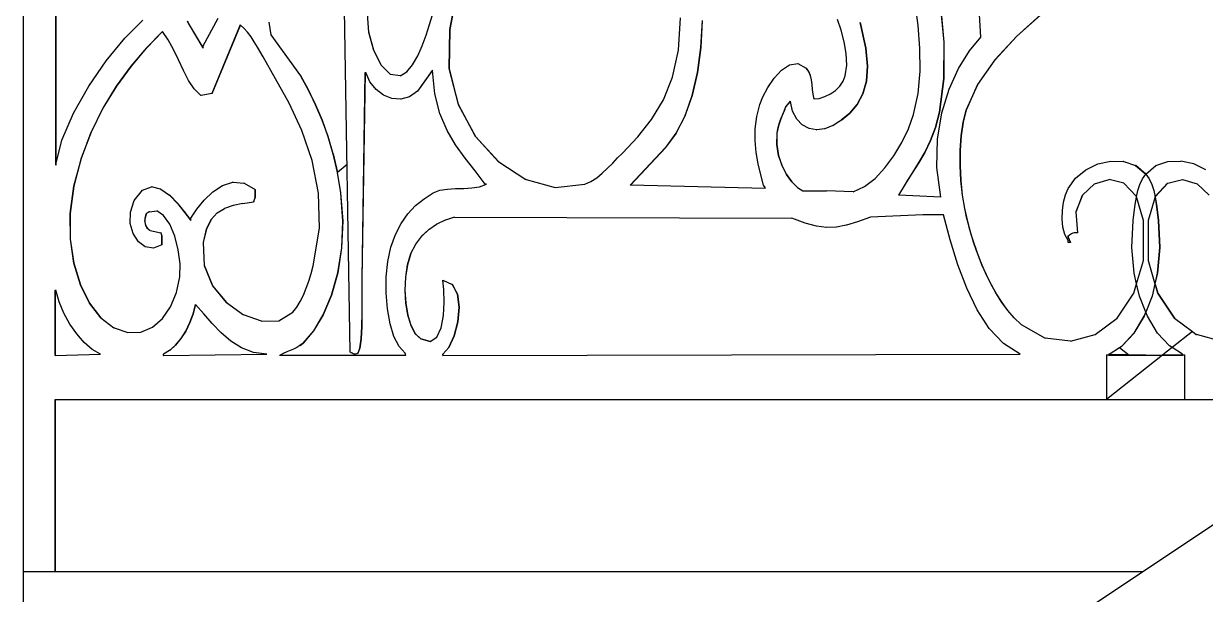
# Model space of a CAD drawing. Header units: inches. Extents: x -343 to 13887, y -13069 to -746.
# Drawn here: x 3742.76 to 3764.93, y -9229.58 to -9218.87 of the extents above; entities that cross this region are included whole.
import ezdxf

# ---------------------------------------------------------------- set-up
doc = ezdxf.new("R2010")
doc.units = ezdxf.units.IN
doc.header["$LTSCALE"] = 17
doc.header["$MEASUREMENT"] = 0
doc.layers.add('OUTLINE', color=1, linetype='Continuous', lineweight=25)

msp = doc.modelspace()

# ---------------------------------------------------------------- linework, layer by layer
for p, q in [((3742.755, -9229.163), (3742.755, -9195.338)), ((3743.352, -9209.878), (3743.359, -9221.531)), ((3743.362, -9221.519), (3743.355, -9209.878)), ((3760.72, -9219.125), (3760.662, -9218.233)), ((3748.881, -9225.036), (3748.778, -9218.607)), ((3759.539, -9218.905), (3759.482, -9218.487)), ((3759.958, -9218.52), (3760.023, -9219.222)), ((3760.026, -9219.222), (3759.961, -9218.52)), ((3744.652, -9219.147), (3744.989, -9218.809)), ((3745.824, -9218.826), (3745.862, -9218.897)), ((3745.865, -9218.897), (3745.827, -9218.826)), ((3746.127, -9219.291), (3746.407, -9218.773)), ((3749.202, -9218.688), (3749.229, -9219.033)), ((3749.232, -9219.033), (3749.205, -9218.688)), ((3750.372, -9218.889), (3750.427, -9218.71)), ((3750.8, -9218.721), (3750.751, -9218.98)), ((3750.754, -9218.98), (3750.803, -9218.721)), ((3755.044, -9219.369), (3755.082, -9218.765)), ((3755.488, -9218.814), (3755.461, -9219.321)), ((3755.464, -9219.321), (3755.491, -9218.814)), ((3758.093, -9218.998), (3758.025, -9218.796)), ((3761.839, -9218.708), (3761.385, -9219.111)), ((3761.388, -9219.111), (3761.842, -9218.708)), ((3745.362, -9219.021), (3745.063, -9219.327)), ((3745.066, -9219.327), (3745.363, -9219.023)), ((3745.363, -9219.023), (3745.362, -9219.021)), ((3745.47, -9219.177), (3745.363, -9219.023)), ((3745.865, -9218.897), (3745.862, -9218.897)), ((3745.862, -9218.897), (3746.127, -9219.333)), ((3746.127, -9219.328), (3745.865, -9218.897)), ((3746.819, -9218.897), (3746.289, -9220.183)), ((3746.292, -9220.183), (3746.822, -9218.899)), ((3746.822, -9218.899), (3746.819, -9218.897)), ((3746.889, -9218.955), (3746.822, -9218.899)), ((3746.957, -9219.03), (3746.889, -9218.955)), ((3747.022, -9219.118), (3746.957, -9219.03)), ((3747.358, -9218.844), (3747.394, -9219.084)), ((3747.397, -9219.084), (3747.36, -9218.844)), ((3749.232, -9219.033), (3749.229, -9219.033)), ((3749.229, -9219.033), (3749.322, -9219.369)), ((3749.325, -9219.369), (3749.232, -9219.033)), ((3750.308, -9219.086), (3750.372, -9218.889)), ((3750.751, -9218.98), (3750.739, -9219.712)), ((3750.741, -9219.712), (3750.754, -9218.98)), ((3750.754, -9218.98), (3750.751, -9218.98)), ((3758.152, -9219.215), (3758.093, -9218.998)), ((3758.45, -9218.85), (3758.556, -9219.333)), ((3758.559, -9219.333), (3758.453, -9218.85)), ((3759.574, -9219.336), (3759.539, -9218.905)), ((3744.306, -9219.57), (3744.652, -9219.147)), ((3745.568, -9219.358), (3745.47, -9219.177)), ((3747.084, -9219.214), (3747.022, -9219.118)), ((3747.142, -9219.313), (3747.084, -9219.214)), ((3747.397, -9219.084), (3747.394, -9219.084)), ((3747.394, -9219.084), (3747.953, -9219.851)), ((3747.956, -9219.851), (3747.397, -9219.084)), ((3750.235, -9219.287), (3750.308, -9219.086)), ((3758.193, -9219.436), (3758.152, -9219.215)), ((3760.023, -9219.222), (3760.023, -9219.905)), ((3760.026, -9219.222), (3760.023, -9219.222)), ((3760.025, -9219.905), (3760.026, -9219.222)), ((3760.505, -9219.384), (3760.72, -9219.125)), ((3761.385, -9219.111), (3760.981, -9219.551)), ((3760.984, -9219.551), (3761.388, -9219.111)), ((3761.388, -9219.111), (3761.385, -9219.111)), ((3745.063, -9219.327), (3744.772, -9219.668)), ((3744.775, -9219.668), (3745.066, -9219.327)), ((3745.066, -9219.327), (3745.063, -9219.327)), ((3745.66, -9219.554), (3745.568, -9219.358)), ((3746.127, -9219.328), (3746.127, -9219.291)), ((3746.127, -9219.333), (3746.127, -9219.328)), ((3747.247, -9219.498), (3747.142, -9219.313)), ((3749.322, -9219.369), (3749.464, -9219.65)), ((3749.325, -9219.369), (3749.322, -9219.369)), ((3749.467, -9219.65), (3749.325, -9219.369)), ((3750.054, -9219.645), (3750.15, -9219.478)), ((3750.15, -9219.478), (3750.235, -9219.287)), ((3754.933, -9219.876), (3755.044, -9219.369)), ((3755.461, -9219.321), (3755.398, -9219.791)), ((3755.4, -9219.791), (3755.464, -9219.321)), ((3755.464, -9219.321), (3755.461, -9219.321)), ((3758.203, -9219.652), (3758.193, -9219.436)), ((3758.556, -9219.333), (3758.591, -9219.67)), ((3758.559, -9219.333), (3758.556, -9219.333)), ((3758.593, -9219.67), (3758.559, -9219.333)), ((3759.577, -9219.767), (3759.574, -9219.336)), ((3760.3, -9219.712), (3760.505, -9219.384)), ((3743.976, -9220.049), (3744.306, -9219.57)), ((3744.772, -9219.668), (3744.497, -9220.046)), ((3744.5, -9220.046), (3744.775, -9219.668)), ((3744.775, -9219.668), (3744.772, -9219.668)), ((3745.752, -9219.751), (3745.66, -9219.554)), ((3747.482, -9219.906), (3747.247, -9219.498)), ((3749.467, -9219.65), (3749.464, -9219.65)), ((3749.464, -9219.65), (3749.637, -9219.827)), ((3749.639, -9219.827), (3749.467, -9219.65)), ((3749.946, -9219.774), (3750.054, -9219.645)), ((3750.739, -9219.712), (3750.912, -9220.392)), ((3750.741, -9219.712), (3750.739, -9219.712)), ((3750.914, -9220.392), (3750.741, -9219.712)), ((3756.975, -9219.743), (3757.125, -9219.643)), ((3757.125, -9219.643), (3757.282, -9219.622)), ((3757.284, -9219.622), (3757.282, -9219.622)), ((3757.284, -9219.622), (3757.437, -9219.706)), ((3757.437, -9219.706), (3757.485, -9219.769)), ((3757.439, -9219.706), (3757.437, -9219.706)), ((3757.488, -9219.769), (3757.439, -9219.706)), ((3758.173, -9219.851), (3758.203, -9219.652)), ((3758.591, -9219.67), (3758.569, -9219.955)), ((3758.572, -9219.955), (3758.593, -9219.67)), ((3758.593, -9219.67), (3758.591, -9219.67)), ((3760.12, -9220.103), (3760.3, -9219.712)), ((3760.981, -9219.551), (3760.656, -9220.016)), ((3760.659, -9220.016), (3760.984, -9219.551)), ((3760.984, -9219.551), (3760.981, -9219.551)), ((3745.849, -9219.937), (3745.752, -9219.751)), ((3745.958, -9220.099), (3745.849, -9219.937)), ((3747.735, -9220.367), (3747.482, -9219.906)), ((3747.956, -9219.851), (3747.953, -9219.851)), ((3747.953, -9219.851), (3748.097, -9220.118)), ((3748.1, -9220.118), (3747.956, -9219.851)), ((3749.161, -9219.789), (3749.102, -9223.667)), ((3749.105, -9223.667), (3749.164, -9219.789)), ((3749.164, -9219.789), (3749.161, -9219.789)), ((3749.164, -9219.789), (3749.176, -9219.789)), ((3749.254, -9219.966), (3749.176, -9219.789)), ((3749.639, -9219.827), (3749.637, -9219.827)), ((3749.823, -9219.851), (3749.639, -9219.827)), ((3749.823, -9219.851), (3749.946, -9219.774)), ((3750.427, -9219.747), (3750.147, -9220.141)), ((3750.15, -9220.141), (3750.428, -9219.751)), ((3750.428, -9219.751), (3750.427, -9219.747)), ((3750.473, -9220.191), (3750.428, -9219.751)), ((3754.761, -9220.305), (3754.933, -9219.876)), ((3755.398, -9219.791), (3755.299, -9220.219)), ((3755.301, -9220.219), (3755.4, -9219.791)), ((3755.4, -9219.791), (3755.398, -9219.791)), ((3756.719, -9220.071), (3756.837, -9219.895)), ((3756.837, -9219.895), (3756.975, -9219.743)), ((3757.485, -9219.769), (3757.516, -9219.844)), ((3757.488, -9219.769), (3757.485, -9219.769)), ((3757.519, -9219.844), (3757.488, -9219.769)), ((3757.516, -9219.844), (3757.535, -9219.927)), ((3757.519, -9219.844), (3757.516, -9219.844)), ((3757.537, -9219.927), (3757.519, -9219.844)), ((3757.535, -9219.927), (3757.546, -9220.016)), ((3757.537, -9219.927), (3757.535, -9219.927)), ((3757.549, -9220.016), (3757.537, -9219.927)), ((3758.133, -9219.952), (3758.173, -9219.851)), ((3759.54, -9220.184), (3759.577, -9219.767)), ((3760.023, -9219.905), (3759.94, -9220.535)), ((3759.943, -9220.535), (3760.025, -9219.905)), ((3760.025, -9219.905), (3760.023, -9219.905)), ((3743.69, -9220.556), (3743.976, -9220.049)), ((3744.497, -9220.046), (3744.244, -9220.459)), ((3744.247, -9220.459), (3744.5, -9220.046)), ((3744.5, -9220.046), (3744.497, -9220.046)), ((3746.083, -9220.224), (3745.958, -9220.099)), ((3748.1, -9220.118), (3748.097, -9220.118)), ((3748.097, -9220.118), (3748.231, -9220.394)), ((3748.234, -9220.394), (3748.1, -9220.118)), ((3749.368, -9220.111), (3749.254, -9219.966)), ((3749.507, -9220.217), (3749.368, -9220.111)), ((3750.147, -9220.141), (3749.996, -9220.247)), ((3750.15, -9220.141), (3750.147, -9220.141)), ((3756.627, -9220.245), (3756.719, -9220.071)), ((3757.546, -9220.016), (3757.554, -9220.108)), ((3757.549, -9220.016), (3757.546, -9220.016)), ((3757.557, -9220.108), (3757.549, -9220.016)), ((3757.554, -9220.108), (3757.566, -9220.199)), ((3757.557, -9220.108), (3757.554, -9220.108)), ((3757.568, -9220.199), (3757.557, -9220.108)), ((3757.893, -9220.192), (3757.987, -9220.125)), ((3757.987, -9220.125), (3758.069, -9220.044)), ((3758.069, -9220.044), (3758.133, -9219.952)), ((3758.569, -9219.955), (3758.501, -9220.193)), ((3758.503, -9220.193), (3758.572, -9219.955)), ((3758.572, -9219.955), (3758.569, -9219.955)), ((3759.982, -9220.548), (3760.12, -9220.103)), ((3760.656, -9220.016), (3760.441, -9220.494)), ((3760.444, -9220.494), (3760.659, -9220.016)), ((3760.659, -9220.016), (3760.656, -9220.016)), ((3746.086, -9220.224), (3746.083, -9220.224)), ((3746.289, -9220.183), (3746.086, -9220.224)), ((3746.292, -9220.183), (3746.289, -9220.183)), ((3747.974, -9220.88), (3747.735, -9220.367)), ((3749.664, -9220.279), (3749.507, -9220.217)), ((3749.828, -9220.291), (3749.664, -9220.279)), ((3749.831, -9220.291), (3749.828, -9220.291)), ((3749.993, -9220.247), (3749.831, -9220.291)), ((3749.996, -9220.247), (3749.993, -9220.247)), ((3750.568, -9220.562), (3750.473, -9220.191)), ((3754.539, -9220.673), (3754.761, -9220.305)), ((3755.299, -9220.219), (3755.165, -9220.6)), ((3755.168, -9220.6), (3755.301, -9220.219)), ((3755.301, -9220.219), (3755.299, -9220.219)), ((3756.568, -9220.39), (3756.627, -9220.245)), ((3757.142, -9220.328), (3757.054, -9220.432)), ((3757.057, -9220.432), (3757.143, -9220.331)), ((3757.143, -9220.331), (3757.142, -9220.328)), ((3757.185, -9220.516), (3757.143, -9220.331)), ((3757.566, -9220.199), (3757.584, -9220.287)), ((3757.568, -9220.199), (3757.566, -9220.199)), ((3757.587, -9220.286), (3757.568, -9220.199)), ((3757.584, -9220.287), (3757.587, -9220.286)), ((3757.587, -9220.286), (3757.686, -9220.275)), ((3757.686, -9220.275), (3757.79, -9220.243)), ((3757.79, -9220.243), (3757.893, -9220.192)), ((3758.501, -9220.193), (3758.394, -9220.39)), ((3758.397, -9220.39), (3758.503, -9220.193)), ((3758.503, -9220.193), (3758.501, -9220.193)), ((3759.454, -9220.577), (3759.54, -9220.184)), ((3743.475, -9221.059), (3743.69, -9220.556)), ((3744.244, -9220.459), (3744.022, -9220.91)), ((3744.025, -9220.91), (3744.247, -9220.459)), ((3744.247, -9220.459), (3744.244, -9220.459)), ((3748.231, -9220.394), (3748.354, -9220.682)), ((3748.234, -9220.394), (3748.231, -9220.394)), ((3748.357, -9220.682), (3748.234, -9220.394)), ((3750.701, -9220.876), (3750.568, -9220.562)), ((3750.912, -9220.392), (3751.234, -9220.988)), ((3750.914, -9220.392), (3750.912, -9220.392)), ((3751.237, -9220.988), (3750.914, -9220.392)), ((3755.165, -9220.6), (3754.999, -9220.928)), ((3755.002, -9220.928), (3755.168, -9220.6)), ((3755.168, -9220.6), (3755.165, -9220.6)), ((3756.511, -9220.617), (3756.568, -9220.39)), ((3757.003, -9220.564), (3756.976, -9220.63)), ((3756.979, -9220.63), (3757.006, -9220.564)), ((3757.03, -9220.499), (3757.003, -9220.564)), ((3757.006, -9220.564), (3757.003, -9220.564)), ((3757.006, -9220.564), (3757.032, -9220.499)), ((3757.054, -9220.432), (3757.03, -9220.499)), ((3757.032, -9220.499), (3757.03, -9220.499)), ((3757.032, -9220.499), (3757.057, -9220.432)), ((3757.057, -9220.432), (3757.054, -9220.432)), ((3757.262, -9220.664), (3757.185, -9220.516)), ((3758.259, -9220.55), (3758.103, -9220.68)), ((3758.106, -9220.68), (3758.261, -9220.55)), ((3758.394, -9220.39), (3758.259, -9220.55)), ((3758.261, -9220.55), (3758.259, -9220.55)), ((3758.261, -9220.55), (3758.397, -9220.39)), ((3758.397, -9220.39), (3758.394, -9220.39)), ((3759.358, -9220.844), (3759.454, -9220.577)), ((3759.94, -9220.535), (3759.864, -9220.819)), ((3759.867, -9220.819), (3759.943, -9220.535)), ((3759.901, -9221.039), (3759.982, -9220.548)), ((3759.943, -9220.535), (3759.94, -9220.535)), ((3760.441, -9220.494), (3760.385, -9220.72)), ((3760.388, -9220.72), (3760.444, -9220.494)), ((3760.444, -9220.494), (3760.441, -9220.494)), ((3748.357, -9220.682), (3748.354, -9220.682)), ((3748.354, -9220.682), (3748.464, -9220.988)), ((3748.467, -9220.988), (3748.357, -9220.682)), ((3754.278, -9221), (3754.539, -9220.673)), ((3756.484, -9220.844), (3756.511, -9220.617)), ((3756.926, -9220.769), (3756.906, -9220.846)), ((3756.909, -9220.846), (3756.929, -9220.769)), ((3756.95, -9220.698), (3756.926, -9220.769)), ((3756.929, -9220.769), (3756.926, -9220.769)), ((3756.929, -9220.769), (3756.953, -9220.698)), ((3756.976, -9220.63), (3756.95, -9220.698)), ((3756.953, -9220.698), (3756.95, -9220.698)), ((3756.953, -9220.698), (3756.979, -9220.63)), ((3756.979, -9220.63), (3756.976, -9220.63)), ((3757.366, -9220.773), (3757.262, -9220.664)), ((3757.493, -9220.84), (3757.366, -9220.773)), ((3757.937, -9220.784), (3757.787, -9220.846)), ((3757.94, -9220.784), (3757.937, -9220.784)), ((3757.94, -9220.784), (3758.005, -9220.743)), ((3758.004, -9220.742), (3758.005, -9220.743)), ((3758.005, -9220.743), (3758.103, -9220.68)), ((3758.106, -9220.68), (3758.103, -9220.68)), ((3759.864, -9220.819), (3759.771, -9221.067)), ((3759.774, -9221.067), (3759.867, -9220.819)), ((3759.867, -9220.819), (3759.864, -9220.819)), ((3760.385, -9220.72), (3760.348, -9220.976)), ((3760.351, -9220.976), (3760.388, -9220.72)), ((3760.388, -9220.72), (3760.385, -9220.72)), ((3744.022, -9220.91), (3743.837, -9221.399)), ((3743.84, -9221.399), (3744.025, -9220.91)), ((3744.025, -9220.91), (3744.022, -9220.91)), ((3748.17, -9221.443), (3747.974, -9220.88)), ((3748.464, -9220.988), (3748.56, -9221.314)), ((3748.467, -9220.988), (3748.464, -9220.988)), ((3748.563, -9221.314), (3748.467, -9220.988)), ((3750.862, -9221.15), (3750.701, -9220.876)), ((3751.234, -9220.988), (3751.669, -9221.468)), ((3751.237, -9220.988), (3751.234, -9220.988)), ((3751.672, -9221.468), (3751.237, -9220.988)), ((3753.991, -9221.303), (3754.278, -9221)), ((3754.999, -9220.928), (3754.801, -9221.199)), ((3754.804, -9221.199), (3755.002, -9220.928)), ((3755.002, -9220.928), (3754.999, -9220.928)), ((3756.483, -9221.069), (3756.484, -9220.844)), ((3756.892, -9220.929), (3756.886, -9221.142)), ((3756.889, -9221.142), (3756.895, -9220.929)), ((3756.906, -9220.846), (3756.892, -9220.929)), ((3756.895, -9220.929), (3756.892, -9220.929)), ((3756.895, -9220.929), (3756.909, -9220.846)), ((3756.909, -9220.846), (3756.906, -9220.846)), ((3757.634, -9220.865), (3757.493, -9220.84)), ((3757.637, -9220.865), (3757.634, -9220.865)), ((3757.636, -9220.864), (3757.637, -9220.865)), ((3757.784, -9220.846), (3757.637, -9220.865)), ((3757.787, -9220.846), (3757.784, -9220.846)), ((3759.235, -9221.106), (3759.358, -9220.844)), ((3759.892, -9221.57), (3759.901, -9221.039)), ((3760.348, -9220.976), (3760.329, -9221.252)), ((3760.332, -9221.252), (3760.351, -9220.976)), ((3760.351, -9220.976), (3760.348, -9220.976)), ((3743.362, -9221.519), (3743.475, -9221.059)), ((3751.041, -9221.398), (3750.862, -9221.15)), ((3754.801, -9221.199), (3754.138, -9221.904)), ((3754.141, -9221.904), (3754.804, -9221.199)), ((3754.804, -9221.199), (3754.801, -9221.199)), ((3756.503, -9221.29), (3756.483, -9221.069)), ((3756.886, -9221.142), (3756.92, -9221.346)), ((3756.889, -9221.142), (3756.886, -9221.142)), ((3756.923, -9221.346), (3756.889, -9221.142)), ((3759.087, -9221.356), (3759.235, -9221.106)), ((3759.771, -9221.067), (3759.664, -9221.288)), ((3759.667, -9221.288), (3759.774, -9221.067)), ((3759.774, -9221.067), (3759.771, -9221.067)), ((3760.329, -9221.252), (3760.327, -9221.536)), ((3760.332, -9221.252), (3760.329, -9221.252)), ((3760.33, -9221.536), (3760.332, -9221.252)), ((3743.837, -9221.399), (3743.698, -9221.925)), ((3743.7, -9221.925), (3743.84, -9221.399)), ((3743.84, -9221.399), (3743.837, -9221.399)), ((3748.291, -9222.055), (3748.17, -9221.443)), ((3748.563, -9221.314), (3748.56, -9221.314)), ((3748.56, -9221.314), (3748.641, -9221.667)), ((3748.563, -9221.314), (3748.643, -9221.667)), ((3751.229, -9221.638), (3751.041, -9221.398)), ((3751.672, -9221.468), (3751.669, -9221.468)), ((3751.672, -9221.468), (3752.18, -9221.798)), ((3753.713, -9221.588), (3753.81, -9221.491)), ((3753.81, -9221.491), (3753.902, -9221.394)), ((3753.902, -9221.394), (3753.991, -9221.303)), ((3756.54, -9221.505), (3756.503, -9221.29)), ((3756.92, -9221.346), (3756.984, -9221.535)), ((3756.923, -9221.346), (3756.92, -9221.346)), ((3756.986, -9221.535), (3756.923, -9221.346)), ((3758.918, -9221.582), (3759.087, -9221.356)), ((3759.547, -9221.493), (3759.424, -9221.688)), ((3759.427, -9221.688), (3759.55, -9221.493)), ((3759.664, -9221.288), (3759.547, -9221.493)), ((3759.55, -9221.493), (3759.547, -9221.493)), ((3759.55, -9221.493), (3759.667, -9221.288)), ((3759.667, -9221.288), (3759.664, -9221.288)), ((3762.912, -9221.506), (3763.154, -9221.451)), ((3763.156, -9221.451), (3763.154, -9221.451)), ((3763.156, -9221.451), (3763.395, -9221.459)), ((3763.398, -9221.459), (3763.395, -9221.459)), ((3763.398, -9221.459), (3763.621, -9221.538)), ((3764.003, -9221.538), (3764.229, -9221.459)), ((3764.229, -9221.459), (3764.47, -9221.451)), ((3764.47, -9221.451), (3764.473, -9221.451)), ((3764.712, -9221.506), (3764.473, -9221.451)), ((3743.359, -9221.531), (3743.362, -9221.519)), ((3748.643, -9221.667), (3748.641, -9221.667)), ((3748.641, -9221.667), (3748.704, -9222.049)), ((3748.642, -9221.661), (3748.825, -9221.513)), ((3748.707, -9222.049), (3748.643, -9221.667)), ((3751.414, -9221.883), (3751.229, -9221.638)), ((3753.509, -9221.764), (3753.613, -9221.68)), ((3753.613, -9221.68), (3753.713, -9221.588)), ((3756.587, -9221.71), (3756.54, -9221.505)), ((3756.641, -9221.904), (3756.587, -9221.71)), ((3756.984, -9221.535), (3757.07, -9221.702)), ((3756.986, -9221.535), (3756.984, -9221.535)), ((3757.072, -9221.702), (3756.986, -9221.535)), ((3757.07, -9221.702), (3757.169, -9221.841)), ((3757.072, -9221.702), (3757.07, -9221.702)), ((3757.172, -9221.841), (3757.072, -9221.702)), ((3758.731, -9221.776), (3758.918, -9221.582)), ((3759.424, -9221.688), (3759.348, -9221.807)), ((3759.35, -9221.809), (3759.427, -9221.688)), ((3759.427, -9221.688), (3759.424, -9221.688)), ((3759.969, -9222.132), (3759.892, -9221.57)), ((3760.33, -9221.536), (3760.327, -9221.536)), ((3760.327, -9221.536), (3760.34, -9221.819)), ((3760.343, -9221.819), (3760.33, -9221.536)), ((3762.496, -9221.772), (3762.688, -9221.616)), ((3762.688, -9221.616), (3762.912, -9221.506)), ((3763.623, -9221.538), (3763.621, -9221.538)), ((3763.621, -9221.538), (3763.811, -9221.697)), ((3763.813, -9221.695), (3763.623, -9221.538)), ((3763.749, -9221.787), (3763.811, -9221.697)), ((3763.811, -9221.697), (3763.813, -9221.697)), ((3763.813, -9221.695), (3764.003, -9221.538)), ((3763.813, -9221.697), (3763.813, -9221.695)), ((3763.813, -9221.697), (3763.875, -9221.787)), ((3764.712, -9221.506), (3764.715, -9221.506)), ((3764.937, -9221.616), (3764.715, -9221.506)), ((3743.698, -9221.925), (3743.628, -9222.433)), ((3743.631, -9222.433), (3743.7, -9221.925)), ((3743.7, -9221.925), (3743.698, -9221.925)), ((3744.985, -9221.996), (3745.153, -9221.935)), ((3745.156, -9221.935), (3745.153, -9221.935)), ((3745.156, -9221.935), (3745.155, -9221.935)), ((3745.325, -9221.978), (3745.156, -9221.935)), ((3746.306, -9222.027), (3746.487, -9221.908)), ((3746.487, -9221.908), (3746.682, -9221.848)), ((3746.685, -9221.848), (3746.682, -9221.848)), ((3746.685, -9221.848), (3746.888, -9221.868)), ((3746.891, -9221.868), (3746.888, -9221.868)), ((3746.891, -9221.868), (3747.099, -9221.987)), ((3751.166, -9221.957), (3751.311, -9221.933)), ((3751.311, -9221.933), (3751.443, -9221.883)), ((3751.443, -9221.883), (3751.414, -9221.883)), ((3752.183, -9221.798), (3752.18, -9221.798)), ((3752.183, -9221.798), (3752.731, -9221.948)), ((3752.731, -9221.948), (3753.284, -9221.883)), ((3753.284, -9221.883), (3753.399, -9221.833)), ((3753.399, -9221.833), (3753.509, -9221.764)), ((3754.141, -9221.904), (3754.138, -9221.904)), ((3756.671, -9221.966), (3754.141, -9221.904)), ((3756.671, -9221.946), (3756.641, -9221.904)), ((3757.169, -9221.841), (3757.275, -9221.945)), ((3757.172, -9221.841), (3757.169, -9221.841)), ((3757.278, -9221.945), (3757.172, -9221.841)), ((3758.32, -9222.029), (3758.531, -9221.928)), ((3758.531, -9221.928), (3758.731, -9221.776)), ((3759.299, -9221.885), (3759.174, -9222.091)), ((3759.177, -9222.091), (3759.302, -9221.885)), ((3759.348, -9221.807), (3759.299, -9221.885)), ((3759.302, -9221.885), (3759.299, -9221.885)), ((3759.302, -9221.885), (3759.35, -9221.809)), ((3759.348, -9221.807), (3759.35, -9221.809)), ((3760.343, -9221.819), (3760.34, -9221.819)), ((3760.34, -9221.819), (3760.369, -9222.09)), ((3760.372, -9222.09), (3760.343, -9221.819)), ((3762.355, -9221.966), (3762.496, -9221.772)), ((3762.848, -9221.88), (3762.624, -9222.092)), ((3762.627, -9222.092), (3762.851, -9221.88)), ((3762.851, -9221.88), (3762.848, -9221.88)), ((3762.851, -9221.88), (3763.125, -9221.796)), ((3763.403, -9221.866), (3763.125, -9221.796)), ((3763.635, -9222.115), (3763.403, -9221.866)), ((3763.663, -9222.003), (3763.7, -9221.889)), ((3763.7, -9221.889), (3763.749, -9221.787)), ((3763.875, -9221.787), (3763.924, -9221.889)), ((3763.924, -9221.889), (3763.961, -9222.003)), ((3764.221, -9221.866), (3763.989, -9222.115)), ((3763.992, -9222.115), (3764.224, -9221.866)), ((3764.221, -9221.866), (3764.224, -9221.866)), ((3764.224, -9221.866), (3764.499, -9221.796)), ((3764.499, -9221.796), (3764.776, -9221.88)), ((3765, -9222.092), (3764.776, -9221.88)), ((3744.832, -9222.194), (3744.985, -9221.996)), ((3745.328, -9221.978), (3745.325, -9221.978)), ((3745.328, -9221.978), (3745.494, -9222.094)), ((3745.497, -9222.094), (3745.494, -9222.094)), ((3745.494, -9222.094), (3745.65, -9222.252)), ((3745.653, -9222.252), (3745.497, -9222.094)), ((3746.143, -9222.183), (3746.306, -9222.027)), ((3747.099, -9222.132), (3747.07, -9222.215)), ((3747.073, -9222.215), (3747.102, -9222.132)), ((3747.102, -9221.987), (3747.099, -9221.987)), ((3747.099, -9221.987), (3747.099, -9222.132)), ((3747.102, -9222.132), (3747.099, -9222.132)), ((3747.102, -9222.132), (3747.102, -9221.987)), ((3748.307, -9222.714), (3748.291, -9222.055)), ((3748.707, -9222.049), (3748.704, -9222.049)), ((3748.704, -9222.049), (3748.745, -9222.578)), ((3748.748, -9222.578), (3748.707, -9222.049)), ((3750.109, -9222.288), (3750.269, -9222.158)), ((3750.269, -9222.158), (3750.442, -9222.049)), ((3750.442, -9222.049), (3750.568, -9222.001)), ((3750.568, -9222.001), (3750.71, -9221.977)), ((3750.71, -9221.977), (3750.86, -9221.969)), ((3750.86, -9221.969), (3751.014, -9221.966)), ((3751.014, -9221.966), (3751.166, -9221.957)), ((3756.671, -9221.966), (3756.671, -9221.946)), ((3757.278, -9221.945), (3757.275, -9221.945)), ((3757.278, -9221.945), (3757.378, -9222.008)), ((3757.378, -9222.008), (3757.822, -9222.008)), ((3758.32, -9222.029), (3757.822, -9222.008)), ((3759.177, -9222.091), (3759.174, -9222.091)), ((3759.969, -9222.132), (3759.177, -9222.091)), ((3760.372, -9222.09), (3760.369, -9222.09)), ((3760.369, -9222.09), (3760.411, -9222.34)), ((3760.414, -9222.34), (3760.372, -9222.09)), ((3762.269, -9222.226), (3762.306, -9222.085)), ((3762.306, -9222.085), (3762.355, -9221.966)), ((3762.624, -9222.092), (3762.502, -9222.406)), ((3762.505, -9222.406), (3762.627, -9222.092)), ((3762.627, -9222.092), (3762.624, -9222.092)), ((3763.613, -9222.265), (3763.635, -9222.129)), ((3763.637, -9222.122), (3763.635, -9222.115)), ((3763.635, -9222.129), (3763.637, -9222.122)), ((3763.637, -9222.122), (3763.663, -9222.003)), ((3763.769, -9222.568), (3763.637, -9222.122)), ((3763.987, -9222.122), (3763.855, -9222.568)), ((3763.961, -9222.003), (3763.987, -9222.122)), ((3763.989, -9222.116), (3763.987, -9222.122)), ((3763.987, -9222.122), (3763.989, -9222.127)), ((3763.989, -9222.115), (3763.992, -9222.115)), ((3763.989, -9222.115), (3763.989, -9222.116)), ((3763.99, -9222.122), (3763.989, -9222.116)), ((3763.989, -9222.127), (3763.99, -9222.122)), ((3763.989, -9222.127), (3763.989, -9222.129)), ((3763.989, -9222.129), (3764.011, -9222.265)), ((3763.992, -9222.129), (3763.989, -9222.129)), ((3763.99, -9222.122), (3763.992, -9222.115)), ((3763.992, -9222.129), (3763.99, -9222.122)), ((3764.014, -9222.265), (3763.992, -9222.129)), ((3744.759, -9222.412), (3744.832, -9222.194)), ((3745.653, -9222.252), (3745.65, -9222.252)), ((3745.65, -9222.252), (3745.786, -9222.421)), ((3745.789, -9222.421), (3745.653, -9222.252)), ((3745.892, -9222.526), (3746.004, -9222.357)), ((3746.004, -9222.357), (3746.143, -9222.183)), ((3746.388, -9222.423), (3746.523, -9222.341)), ((3746.526, -9222.341), (3746.523, -9222.341)), ((3746.684, -9222.288), (3746.526, -9222.341)), ((3746.687, -9222.288), (3746.684, -9222.288)), ((3746.867, -9222.251), (3746.687, -9222.288)), ((3746.87, -9222.251), (3746.867, -9222.251)), ((3746.87, -9222.251), (3747.07, -9222.215)), ((3747.073, -9222.215), (3747.07, -9222.215)), ((3749.965, -9222.442), (3750.109, -9222.288)), ((3760.414, -9222.34), (3760.411, -9222.34)), ((3760.411, -9222.34), (3760.448, -9222.503)), ((3760.45, -9222.503), (3760.414, -9222.34)), ((3762.243, -9222.539), (3762.248, -9222.381)), ((3762.248, -9222.381), (3762.269, -9222.226)), ((3763.594, -9222.412), (3763.613, -9222.265)), ((3764.011, -9222.265), (3764.03, -9222.412)), ((3764.014, -9222.265), (3764.011, -9222.265)), ((3764.033, -9222.412), (3764.014, -9222.265)), ((3743.631, -9222.433), (3743.628, -9222.433)), ((3743.628, -9222.433), (3743.63, -9222.918)), ((3743.633, -9222.918), (3743.631, -9222.433)), ((3744.755, -9222.624), (3744.759, -9222.412)), ((3745.03, -9222.549), (3745.029, -9222.573)), ((3745.032, -9222.573), (3745.029, -9222.573)), ((3745.029, -9222.573), (3745.031, -9222.6)), ((3745.034, -9222.524), (3745.03, -9222.549)), ((3745.033, -9222.549), (3745.03, -9222.549)), ((3745.034, -9222.6), (3745.031, -9222.6)), ((3745.031, -9222.6), (3745.038, -9222.63)), ((3745.032, -9222.573), (3745.033, -9222.549)), ((3745.034, -9222.6), (3745.032, -9222.573)), ((3745.033, -9222.549), (3745.037, -9222.524)), ((3745.039, -9222.5), (3745.034, -9222.524)), ((3745.037, -9222.524), (3745.034, -9222.524)), ((3745.041, -9222.63), (3745.034, -9222.6)), ((3745.037, -9222.524), (3745.042, -9222.5)), ((3745.046, -9222.473), (3745.039, -9222.5)), ((3745.042, -9222.5), (3745.039, -9222.5)), ((3745.042, -9222.5), (3745.048, -9222.473)), ((3745.052, -9222.443), (3745.046, -9222.473)), ((3745.048, -9222.473), (3745.046, -9222.473)), ((3745.048, -9222.473), (3745.055, -9222.443)), ((3745.055, -9222.443), (3745.052, -9222.443)), ((3745.111, -9222.402), (3745.055, -9222.443)), ((3745.114, -9222.402), (3745.111, -9222.402)), ((3745.114, -9222.402), (3745.252, -9222.384)), ((3745.382, -9222.471), (3745.252, -9222.384)), ((3745.497, -9222.638), (3745.382, -9222.471)), ((3745.786, -9222.421), (3745.892, -9222.568)), ((3745.789, -9222.421), (3745.786, -9222.421)), ((3745.892, -9222.564), (3745.789, -9222.421)), ((3745.892, -9222.564), (3745.892, -9222.526)), ((3745.892, -9222.568), (3745.892, -9222.564)), ((3746.273, -9222.548), (3746.186, -9222.73)), ((3746.189, -9222.73), (3746.275, -9222.548)), ((3746.385, -9222.423), (3746.273, -9222.548)), ((3746.275, -9222.548), (3746.273, -9222.548)), ((3746.275, -9222.548), (3746.388, -9222.423)), ((3746.388, -9222.423), (3746.385, -9222.423)), ((3748.745, -9222.578), (3748.723, -9223.081)), ((3748.726, -9223.081), (3748.748, -9222.578)), ((3748.748, -9222.578), (3748.745, -9222.578)), ((3749.838, -9222.622), (3749.965, -9222.442)), ((3750.668, -9222.561), (3750.508, -9222.637)), ((3750.671, -9222.561), (3750.668, -9222.561)), ((3750.84, -9222.506), (3750.671, -9222.561)), ((3750.84, -9222.506), (3757.172, -9222.526)), ((3757.421, -9222.616), (3757.172, -9222.526)), ((3758.4, -9222.593), (3758.195, -9222.656)), ((3758.403, -9222.593), (3758.4, -9222.593)), ((3758.644, -9222.506), (3758.403, -9222.593)), ((3758.647, -9222.506), (3758.644, -9222.506)), ((3759.631, -9222.464), (3758.647, -9222.506)), ((3760.014, -9222.464), (3759.631, -9222.464)), ((3760.143, -9222.933), (3760.014, -9222.464)), ((3760.448, -9222.503), (3760.488, -9222.664)), ((3760.45, -9222.503), (3760.448, -9222.503)), ((3760.49, -9222.664), (3760.45, -9222.503)), ((3762.258, -9222.692), (3762.243, -9222.539)), ((3762.505, -9222.406), (3762.502, -9222.406)), ((3762.502, -9222.406), (3762.532, -9222.796)), ((3762.535, -9222.796), (3762.505, -9222.406)), ((3763.55, -9223.077), (3763.576, -9222.568)), ((3763.576, -9222.568), (3763.594, -9222.412)), ((3763.767, -9223.319), (3763.769, -9222.568)), ((3763.855, -9222.568), (3763.857, -9223.319)), ((3764.03, -9222.412), (3764.048, -9222.568)), ((3764.033, -9222.412), (3764.03, -9222.412)), ((3764.051, -9222.568), (3764.033, -9222.412)), ((3764.051, -9222.568), (3764.048, -9222.568)), ((3764.048, -9222.568), (3764.074, -9223.077)), ((3764.076, -9223.077), (3764.051, -9222.568)), ((3744.809, -9222.814), (3744.755, -9222.624)), ((3744.908, -9222.966), (3744.809, -9222.814)), ((3745.041, -9222.63), (3745.038, -9222.63)), ((3745.038, -9222.63), (3745.047, -9222.659)), ((3745.05, -9222.659), (3745.041, -9222.63)), ((3745.05, -9222.659), (3745.047, -9222.659)), ((3745.047, -9222.659), (3745.057, -9222.682)), ((3745.059, -9222.682), (3745.05, -9222.659)), ((3745.059, -9222.682), (3745.057, -9222.682)), ((3745.057, -9222.682), (3745.066, -9222.7)), ((3745.069, -9222.7), (3745.059, -9222.682)), ((3745.069, -9222.7), (3745.066, -9222.7)), ((3745.066, -9222.7), (3745.077, -9222.715)), ((3745.079, -9222.715), (3745.069, -9222.7)), ((3745.079, -9222.715), (3745.077, -9222.715)), ((3745.077, -9222.715), (3745.09, -9222.728)), ((3745.092, -9222.728), (3745.079, -9222.715)), ((3745.092, -9222.728), (3745.09, -9222.728)), ((3745.09, -9222.728), (3745.106, -9222.74)), ((3745.109, -9222.74), (3745.092, -9222.728)), ((3745.109, -9222.74), (3745.106, -9222.74)), ((3745.109, -9222.74), (3745.126, -9222.754)), ((3745.129, -9222.754), (3745.126, -9222.754)), ((3745.129, -9222.754), (3745.332, -9222.796)), ((3745.335, -9222.796), (3745.332, -9222.796)), ((3745.332, -9222.796), (3745.347, -9222.858)), ((3745.35, -9222.858), (3745.335, -9222.796)), ((3745.591, -9222.862), (3745.497, -9222.638)), ((3746.186, -9222.73), (3746.127, -9222.983)), ((3746.13, -9222.983), (3746.189, -9222.73)), ((3746.189, -9222.73), (3746.186, -9222.73)), ((3748.189, -9223.418), (3748.307, -9222.714)), ((3749.731, -9222.83), (3749.838, -9222.622)), ((3750.356, -9222.736), (3750.223, -9222.86)), ((3750.226, -9222.86), (3750.359, -9222.736)), ((3750.359, -9222.736), (3750.356, -9222.736)), ((3750.359, -9222.736), (3750.505, -9222.637)), ((3750.508, -9222.637), (3750.505, -9222.637)), ((3757.634, -9222.673), (3757.421, -9222.616)), ((3757.823, -9222.697), (3757.634, -9222.673)), ((3757.826, -9222.697), (3757.823, -9222.697)), ((3758.004, -9222.691), (3757.826, -9222.697)), ((3758.007, -9222.691), (3758.004, -9222.691)), ((3758.192, -9222.656), (3758.007, -9222.691)), ((3758.195, -9222.656), (3758.192, -9222.656)), ((3760.49, -9222.664), (3760.488, -9222.664)), ((3760.488, -9222.664), (3760.504, -9222.722)), ((3760.507, -9222.725), (3760.49, -9222.664)), ((3760.504, -9222.722), (3760.507, -9222.725)), ((3760.504, -9222.722), (3760.531, -9222.821)), ((3760.534, -9222.821), (3760.507, -9222.725)), ((3760.534, -9222.821), (3760.531, -9222.821)), ((3760.531, -9222.821), (3760.578, -9222.973)), ((3760.58, -9222.973), (3760.534, -9222.821)), ((3762.294, -9222.829), (3762.258, -9222.692)), ((3762.261, -9222.693), (3762.261, -9222.695)), ((3762.418, -9222.816), (3762.4, -9222.828)), ((3762.421, -9222.816), (3762.418, -9222.816)), ((3762.441, -9222.808), (3762.421, -9222.816)), ((3762.444, -9222.808), (3762.441, -9222.808)), ((3762.466, -9222.801), (3762.444, -9222.808)), ((3762.469, -9222.801), (3762.466, -9222.801)), ((3762.496, -9222.797), (3762.469, -9222.801)), ((3762.499, -9222.797), (3762.496, -9222.797)), ((3762.532, -9222.796), (3762.499, -9222.797)), ((3762.535, -9222.796), (3762.532, -9222.796)), ((3743.633, -9222.918), (3743.63, -9222.918)), ((3743.63, -9222.918), (3743.697, -9223.37)), ((3743.7, -9223.37), (3743.633, -9222.918)), ((3745.038, -9223.062), (3744.908, -9222.966)), ((3745.347, -9223.024), (3745.192, -9223.087)), ((3745.35, -9222.858), (3745.347, -9222.858)), ((3745.347, -9222.858), (3745.347, -9223.024)), ((3745.35, -9223.024), (3745.347, -9223.024)), ((3745.35, -9223.024), (3745.35, -9222.858)), ((3745.658, -9223.117), (3745.591, -9222.862)), ((3746.13, -9222.983), (3746.127, -9222.983)), ((3746.127, -9222.983), (3746.144, -9223.41)), ((3746.147, -9223.41), (3746.13, -9222.983)), ((3749.647, -9223.067), (3749.731, -9222.83)), ((3750.109, -9223.01), (3750.019, -9223.189)), ((3750.022, -9223.189), (3750.112, -9223.01)), ((3750.223, -9222.86), (3750.109, -9223.01)), ((3750.112, -9223.01), (3750.109, -9223.01)), ((3750.112, -9223.01), (3750.226, -9222.86)), ((3750.226, -9222.86), (3750.223, -9222.86)), ((3760.288, -9223.397), (3760.143, -9222.933)), ((3760.58, -9222.973), (3760.578, -9222.973)), ((3760.578, -9222.973), (3760.627, -9223.12)), ((3760.63, -9223.12), (3760.58, -9222.973)), ((3762.355, -9222.941), (3762.294, -9222.829)), ((3762.358, -9222.858), (3762.355, -9222.858)), ((3762.355, -9222.858), (3762.355, -9222.879)), ((3762.358, -9222.879), (3762.355, -9222.879)), ((3762.355, -9222.879), (3762.399, -9222.983)), ((3762.355, -9222.983), (3762.355, -9222.941)), ((3762.399, -9222.983), (3762.355, -9222.983)), ((3762.358, -9222.858), (3762.377, -9222.842)), ((3762.358, -9222.879), (3762.358, -9222.858)), ((3762.402, -9222.983), (3762.358, -9222.879)), ((3762.379, -9222.842), (3762.377, -9222.842)), ((3762.397, -9222.828), (3762.379, -9222.842)), ((3762.4, -9222.828), (3762.397, -9222.828)), ((3762.402, -9222.983), (3762.399, -9222.983)), ((3745.189, -9223.087), (3745.038, -9223.062)), ((3745.192, -9223.087), (3745.189, -9223.087)), ((3745.691, -9223.38), (3745.658, -9223.117)), ((3748.723, -9223.081), (3748.649, -9223.547)), ((3748.652, -9223.547), (3748.726, -9223.081)), ((3748.726, -9223.081), (3748.723, -9223.081)), ((3749.588, -9223.335), (3749.647, -9223.067)), ((3750.019, -9223.189), (3749.956, -9223.397)), ((3749.959, -9223.397), (3750.022, -9223.189)), ((3750.022, -9223.189), (3750.019, -9223.189)), ((3760.63, -9223.12), (3760.627, -9223.12)), ((3760.627, -9223.12), (3760.68, -9223.262)), ((3760.683, -9223.262), (3760.63, -9223.12)), ((3760.683, -9223.262), (3760.68, -9223.262)), ((3760.68, -9223.262), (3760.735, -9223.397)), ((3760.738, -9223.397), (3760.683, -9223.262)), ((3763.593, -9223.553), (3763.55, -9223.077)), ((3764.074, -9223.077), (3764.031, -9223.553)), ((3764.034, -9223.553), (3764.076, -9223.077)), ((3764.076, -9223.077), (3764.074, -9223.077)), ((3743.7, -9223.37), (3743.697, -9223.37)), ((3743.697, -9223.37), (3743.82, -9223.774)), ((3743.823, -9223.774), (3743.7, -9223.37)), ((3745.686, -9223.625), (3745.691, -9223.38)), ((3746.147, -9223.41), (3746.144, -9223.41)), ((3746.144, -9223.41), (3746.302, -9223.792)), ((3746.305, -9223.792), (3746.147, -9223.41)), ((3748.149, -9223.562), (3748.189, -9223.418)), ((3749.558, -9223.625), (3749.588, -9223.335)), ((3749.956, -9223.397), (3749.921, -9223.629)), ((3749.924, -9223.629), (3749.959, -9223.397)), ((3749.959, -9223.397), (3749.956, -9223.397)), ((3760.453, -9223.838), (3760.288, -9223.397)), ((3760.738, -9223.397), (3760.735, -9223.397)), ((3760.735, -9223.397), (3760.82, -9223.588)), ((3760.823, -9223.588), (3760.738, -9223.397)), ((3763.64, -9223.757), (3763.767, -9223.319)), ((3763.857, -9223.319), (3763.984, -9223.757)), ((3745.623, -9223.92), (3745.686, -9223.625)), ((3748.058, -9223.839), (3748.106, -9223.703)), ((3748.106, -9223.703), (3748.149, -9223.562)), ((3748.649, -9223.547), (3748.53, -9223.968)), ((3748.533, -9223.968), (3748.652, -9223.547)), ((3748.652, -9223.547), (3748.649, -9223.547)), ((3749.102, -9223.667), (3749.103, -9223.829)), ((3749.105, -9223.667), (3749.102, -9223.667)), ((3749.106, -9223.829), (3749.105, -9223.667)), ((3749.557, -9223.928), (3749.558, -9223.625)), ((3749.921, -9223.629), (3749.911, -9223.874)), ((3749.913, -9223.874), (3749.924, -9223.629)), ((3749.924, -9223.629), (3749.921, -9223.629)), ((3750.622, -9223.688), (3750.619, -9223.688)), ((3750.639, -9223.865), (3750.619, -9223.688)), ((3750.622, -9223.688), (3750.622, -9223.689)), ((3750.622, -9223.688), (3750.798, -9223.767)), ((3760.82, -9223.588), (3760.91, -9223.77)), ((3760.823, -9223.588), (3760.82, -9223.588)), ((3760.913, -9223.77), (3760.823, -9223.588)), ((3763.64, -9223.757), (3763.593, -9223.553)), ((3764.031, -9223.553), (3763.985, -9223.751)), ((3763.987, -9223.757), (3764.034, -9223.553)), ((3764.034, -9223.553), (3764.031, -9223.553)), ((3743.344, -9223.874), (3743.347, -9223.874)), ((3743.344, -9223.874), (3743.344, -9225.098)), ((3743.347, -9225.098), (3743.347, -9223.874)), ((3743.347, -9223.874), (3743.359, -9223.874)), ((3743.422, -9224.093), (3743.359, -9223.874)), ((3743.82, -9223.774), (3743.991, -9224.119)), ((3743.823, -9223.774), (3743.82, -9223.774)), ((3743.994, -9224.119), (3743.823, -9223.774)), ((3745.513, -9224.186), (3745.623, -9223.92)), ((3746.305, -9223.792), (3746.302, -9223.792)), ((3746.302, -9223.792), (3746.561, -9224.108)), ((3746.563, -9224.108), (3746.305, -9223.792)), ((3748.006, -9223.967), (3748.058, -9223.839)), ((3749.106, -9223.829), (3749.103, -9223.829)), ((3749.103, -9223.829), (3749.104, -9224.05)), ((3749.107, -9224.05), (3749.106, -9223.829)), ((3749.582, -9224.226), (3749.557, -9223.928)), ((3749.913, -9223.874), (3749.911, -9223.874)), ((3749.911, -9223.874), (3749.925, -9224.117)), ((3749.927, -9224.117), (3749.913, -9223.874)), ((3750.646, -9224.098), (3750.639, -9223.865)), ((3750.798, -9223.767), (3750.896, -9223.949)), ((3750.801, -9223.767), (3750.798, -9223.767)), ((3750.899, -9223.949), (3750.801, -9223.767)), ((3760.647, -9224.242), (3760.453, -9223.838)), ((3760.913, -9223.77), (3760.91, -9223.77)), ((3760.91, -9223.77), (3761.006, -9223.943)), ((3761.009, -9223.943), (3760.913, -9223.77)), ((3763.588, -9223.934), (3763.64, -9223.757)), ((3763.693, -9223.986), (3763.64, -9223.757)), ((3763.984, -9223.757), (3763.931, -9223.986)), ((3763.985, -9223.751), (3763.984, -9223.757)), ((3763.984, -9223.757), (3763.986, -9223.762)), ((3763.987, -9223.757), (3763.985, -9223.751)), ((3763.986, -9223.762), (3763.987, -9223.757)), ((3763.986, -9223.762), (3764.036, -9223.934)), ((3764.038, -9223.934), (3763.987, -9223.757)), ((3743.512, -9224.308), (3743.422, -9224.093)), ((3743.994, -9224.119), (3743.991, -9224.119)), ((3743.991, -9224.119), (3744.204, -9224.392)), ((3744.206, -9224.392), (3743.994, -9224.119)), ((3745.98, -9224.144), (3745.935, -9224.317)), ((3745.938, -9224.317), (3745.982, -9224.146)), ((3745.982, -9224.146), (3745.98, -9224.144)), ((3746.134, -9224.318), (3745.982, -9224.146)), ((3746.563, -9224.108), (3746.561, -9224.108)), ((3746.563, -9224.108), (3746.88, -9224.336)), ((3747.881, -9224.195), (3747.947, -9224.087)), ((3747.947, -9224.087), (3748.006, -9223.967)), ((3748.53, -9223.968), (3748.376, -9224.335)), ((3748.379, -9224.335), (3748.533, -9223.968)), ((3748.533, -9223.968), (3748.53, -9223.968)), ((3749.104, -9224.05), (3749.104, -9224.303)), ((3749.107, -9224.05), (3749.104, -9224.05)), ((3749.107, -9224.303), (3749.107, -9224.05)), ((3749.927, -9224.117), (3749.925, -9224.117)), ((3749.925, -9224.117), (3749.962, -9224.345)), ((3749.965, -9224.345), (3749.927, -9224.117)), ((3750.633, -9224.349), (3750.646, -9224.098)), ((3750.896, -9223.949), (3750.926, -9224.196)), ((3750.899, -9223.949), (3750.896, -9223.949)), ((3750.929, -9224.196), (3750.899, -9223.949)), ((3761.009, -9223.943), (3761.006, -9223.943)), ((3761.006, -9223.943), (3761.109, -9224.105)), ((3761.112, -9224.105), (3761.009, -9223.943)), ((3761.112, -9224.105), (3761.109, -9224.105)), ((3761.109, -9224.105), (3761.22, -9224.255)), ((3761.223, -9224.255), (3761.112, -9224.105)), ((3763.274, -9224.4), (3763.588, -9223.934)), ((3763.812, -9224.286), (3763.693, -9223.986)), ((3763.931, -9223.986), (3763.812, -9224.286)), ((3764.036, -9223.934), (3764.35, -9224.4)), ((3764.036, -9223.934), (3764.038, -9223.934)), ((3764.352, -9224.4), (3764.038, -9223.934)), ((3743.623, -9224.511), (3743.512, -9224.308)), ((3745.36, -9224.407), (3745.513, -9224.186)), ((3745.935, -9224.317), (3745.873, -9224.484)), ((3745.876, -9224.484), (3745.938, -9224.317)), ((3745.938, -9224.317), (3745.935, -9224.317)), ((3746.292, -9224.499), (3746.134, -9224.318)), ((3746.883, -9224.336), (3746.88, -9224.336)), ((3747.221, -9224.457), (3746.883, -9224.336)), ((3747.543, -9224.448), (3747.806, -9224.289)), ((3747.806, -9224.289), (3747.881, -9224.195)), ((3748.376, -9224.335), (3748.196, -9224.639)), ((3748.198, -9224.639), (3748.379, -9224.335)), ((3748.379, -9224.335), (3748.376, -9224.335)), ((3749.104, -9224.303), (3749.099, -9224.558)), ((3749.101, -9224.558), (3749.107, -9224.303)), ((3749.107, -9224.303), (3749.104, -9224.303)), ((3749.632, -9224.504), (3749.582, -9224.226)), ((3749.965, -9224.345), (3749.962, -9224.345)), ((3749.962, -9224.345), (3750.022, -9224.541)), ((3750.025, -9224.541), (3749.965, -9224.345)), ((3750.59, -9224.581), (3750.633, -9224.349)), ((3750.926, -9224.196), (3750.901, -9224.47)), ((3750.904, -9224.47), (3750.929, -9224.196)), ((3750.929, -9224.196), (3750.926, -9224.196)), ((3760.875, -9224.594), (3760.647, -9224.242)), ((3761.223, -9224.255), (3761.22, -9224.255)), ((3761.22, -9224.255), (3761.34, -9224.393)), ((3761.343, -9224.393), (3761.223, -9224.255)), ((3763.781, -9224.365), (3763.59, -9224.68)), ((3763.593, -9224.68), (3763.784, -9224.365)), ((3763.812, -9224.286), (3763.781, -9224.365)), ((3763.784, -9224.365), (3763.781, -9224.365)), ((3763.784, -9224.365), (3763.813, -9224.29)), ((3763.813, -9224.29), (3763.812, -9224.286)), ((3763.843, -9224.365), (3763.813, -9224.29)), ((3764.034, -9224.68), (3763.843, -9224.365)), ((3743.752, -9224.697), (3743.623, -9224.511)), ((3744.206, -9224.392), (3744.204, -9224.392)), ((3744.206, -9224.392), (3744.449, -9224.579)), ((3744.451, -9224.579), (3744.449, -9224.579)), ((3744.451, -9224.579), (3744.709, -9224.671)), ((3744.952, -9224.664), (3745.171, -9224.571)), ((3745.171, -9224.571), (3745.36, -9224.407)), ((3745.873, -9224.484), (3745.796, -9224.642)), ((3745.799, -9224.642), (3745.876, -9224.484)), ((3745.876, -9224.484), (3745.873, -9224.484)), ((3746.461, -9224.674), (3746.292, -9224.499)), ((3747.221, -9224.457), (3747.543, -9224.448)), ((3749.099, -9224.558), (3749.086, -9224.787)), ((3749.089, -9224.787), (3749.101, -9224.558)), ((3749.101, -9224.558), (3749.099, -9224.558)), ((3749.705, -9224.746), (3749.632, -9224.504)), ((3750.025, -9224.541), (3750.022, -9224.541)), ((3750.022, -9224.541), (3750.104, -9224.694)), ((3750.107, -9224.694), (3750.025, -9224.541)), ((3750.51, -9224.756), (3750.59, -9224.581)), ((3750.901, -9224.47), (3750.833, -9224.733)), ((3750.835, -9224.733), (3750.904, -9224.47)), ((3750.904, -9224.47), (3750.901, -9224.47)), ((3761.142, -9224.877), (3760.875, -9224.594)), ((3761.343, -9224.393), (3761.34, -9224.393)), ((3761.34, -9224.393), (3761.471, -9224.517)), ((3761.474, -9224.517), (3761.343, -9224.393)), ((3761.474, -9224.517), (3761.471, -9224.517)), ((3761.474, -9224.517), (3761.923, -9224.775)), ((3762.865, -9224.704), (3763.274, -9224.4)), ((3764.35, -9224.4), (3764.352, -9224.4)), ((3764.352, -9224.4), (3764.688, -9224.651)), ((3743.894, -9224.858), (3743.752, -9224.697)), ((3744.709, -9224.671), (3744.952, -9224.664)), ((3745.706, -9224.784), (3745.604, -9224.908)), ((3745.607, -9224.908), (3745.709, -9224.784)), ((3745.796, -9224.642), (3745.706, -9224.784)), ((3745.709, -9224.784), (3745.706, -9224.784)), ((3745.709, -9224.784), (3745.799, -9224.642)), ((3745.799, -9224.642), (3745.796, -9224.642)), ((3746.643, -9224.832), (3746.461, -9224.674)), ((3748.196, -9224.639), (3747.998, -9224.87)), ((3748, -9224.87), (3748.198, -9224.639)), ((3748.198, -9224.639), (3748.196, -9224.639)), ((3749.086, -9224.787), (3749.063, -9224.963)), ((3749.066, -9224.963), (3749.089, -9224.787)), ((3749.089, -9224.787), (3749.086, -9224.787)), ((3749.799, -9224.935), (3749.705, -9224.746)), ((3750.107, -9224.694), (3750.104, -9224.694)), ((3750.104, -9224.694), (3750.206, -9224.787)), ((3750.209, -9224.787), (3750.107, -9224.694)), ((3750.209, -9224.787), (3750.206, -9224.787)), ((3750.386, -9224.837), (3750.209, -9224.787)), ((3750.209, -9224.787), (3750.385, -9224.837)), ((3750.386, -9224.837), (3750.51, -9224.756)), ((3750.833, -9224.733), (3750.734, -9224.948)), ((3750.737, -9224.948), (3750.835, -9224.733)), ((3750.835, -9224.733), (3750.833, -9224.733)), ((3761.926, -9224.775), (3761.923, -9224.775)), ((3762.401, -9224.833), (3761.926, -9224.775)), ((3762.401, -9224.833), (3762.865, -9224.704)), ((3763.59, -9224.68), (3763.367, -9224.921)), ((3763.37, -9224.921), (3763.593, -9224.68)), ((3763.593, -9224.68), (3763.59, -9224.68)), ((3764.257, -9224.921), (3764.034, -9224.68)), ((3764.688, -9224.651), (3764.307, -9224.953)), ((3764.688, -9224.651), (3764.759, -9224.704)), ((3764.759, -9224.704), (3764.762, -9224.704)), ((3765.223, -9224.833), (3764.762, -9224.704)), ((3744.044, -9224.987), (3743.894, -9224.858)), ((3744.198, -9225.077), (3744.044, -9224.987)), ((3745.494, -9225.007), (3745.379, -9225.077)), ((3745.604, -9224.908), (3745.494, -9225.007)), ((3745.497, -9225.007), (3745.494, -9225.007)), ((3745.497, -9225.007), (3745.607, -9224.908)), ((3745.607, -9224.908), (3745.604, -9224.908)), ((3746.844, -9224.959), (3746.643, -9224.832)), ((3747.068, -9225.045), (3746.844, -9224.959)), ((3747.691, -9225.033), (3747.627, -9225.062)), ((3747.694, -9225.033), (3747.691, -9225.033)), ((3747.756, -9225.007), (3747.694, -9225.033)), ((3747.759, -9225.007), (3747.756, -9225.007)), ((3747.82, -9224.981), (3747.759, -9225.007)), ((3747.822, -9224.981), (3747.82, -9224.981)), ((3747.881, -9224.952), (3747.822, -9224.981)), ((3747.884, -9224.952), (3747.881, -9224.952)), ((3747.94, -9224.916), (3747.884, -9224.952)), ((3747.998, -9224.87), (3747.94, -9224.916)), ((3747.943, -9224.916), (3747.94, -9224.916)), ((3747.943, -9224.916), (3748, -9224.87)), ((3748, -9224.87), (3747.998, -9224.87)), ((3748.9, -9225.048), (3748.881, -9225.036)), ((3749.063, -9224.963), (3749.028, -9225.056)), ((3749.031, -9225.056), (3749.066, -9224.963)), ((3749.066, -9224.963), (3749.063, -9224.963)), ((3749.912, -9225.056), (3749.799, -9224.935)), ((3750.385, -9224.837), (3750.386, -9224.837)), ((3750.734, -9224.948), (3750.619, -9225.077)), ((3750.622, -9225.077), (3750.737, -9224.948)), ((3750.737, -9224.948), (3750.734, -9224.948)), ((3761.457, -9225.077), (3761.142, -9224.877)), ((3763.124, -9225.077), (3763.32, -9224.953)), ((3763.318, -9224.952), (3763.32, -9224.953)), ((3763.32, -9224.953), (3763.367, -9224.921)), ((3763.32, -9224.953), (3763.494, -9225.09)), ((3763.37, -9224.921), (3763.367, -9224.921)), ((3764.307, -9224.953), (3764.133, -9225.09)), ((3764.307, -9224.953), (3764.257, -9224.921)), ((3764.503, -9225.077), (3764.307, -9224.953)), ((3743.344, -9225.098), (3743.347, -9225.098)), ((3743.347, -9225.098), (3744.198, -9225.077)), ((3745.379, -9225.077), (3745.376, -9225.077)), ((3745.376, -9225.077), (3745.376, -9225.098)), ((3745.376, -9225.098), (3745.379, -9225.098)), ((3745.379, -9225.098), (3745.379, -9225.077)), ((3745.379, -9225.098), (3747.32, -9225.077)), ((3747.32, -9225.077), (3747.068, -9225.045)), ((3747.559, -9225.098), (3747.556, -9225.098)), ((3747.624, -9225.062), (3747.559, -9225.098)), ((3749.927, -9225.098), (3747.559, -9225.098)), ((3747.627, -9225.062), (3747.624, -9225.062)), ((3748.919, -9225.059), (3748.9, -9225.048)), ((3748.939, -9225.068), (3748.919, -9225.059)), ((3748.96, -9225.073), (3748.939, -9225.068)), ((3748.982, -9225.073), (3748.96, -9225.073)), ((3748.985, -9225.073), (3748.982, -9225.073)), ((3749.005, -9225.068), (3748.985, -9225.073)), ((3749.007, -9225.068), (3749.005, -9225.068)), ((3749.028, -9225.056), (3749.007, -9225.068)), ((3749.031, -9225.056), (3749.028, -9225.056)), ((3749.927, -9225.098), (3749.912, -9225.056)), ((3750.622, -9225.077), (3750.619, -9225.077)), ((3750.619, -9225.077), (3750.619, -9225.098)), ((3750.619, -9225.098), (3750.622, -9225.098)), ((3750.622, -9225.098), (3750.622, -9225.077)), ((3750.622, -9225.098), (3761.457, -9225.077)), ((3763.077, -9225.087), (3763.077, -9225.927)), ((3763.077, -9225.087), (3763.121, -9225.088)), ((3764.127, -9225.095), (3763.077, -9225.927)), ((3763.124, -9225.077), (3763.121, -9225.077)), ((3763.121, -9225.077), (3763.121, -9225.088)), ((3763.124, -9225.088), (3763.121, -9225.088)), ((3763.121, -9225.088), (3763.121, -9225.098)), ((3763.121, -9225.098), (3763.812, -9225.093)), ((3763.124, -9225.088), (3763.124, -9225.077)), ((3763.494, -9225.09), (3763.124, -9225.088)), ((3763.812, -9225.093), (3763.494, -9225.09)), ((3763.813, -9225.093), (3763.812, -9225.093)), ((3763.813, -9225.093), (3764.133, -9225.09)), ((3763.813, -9225.093), (3764.127, -9225.095)), ((3764.133, -9225.09), (3764.127, -9225.095)), ((3764.127, -9225.095), (3764.503, -9225.098)), ((3764.133, -9225.09), (3764.503, -9225.088)), ((3764.503, -9225.088), (3764.503, -9225.077)), ((3764.503, -9225.088), (3764.542, -9225.087)), ((3764.503, -9225.098), (3764.503, -9225.088)), ((3764.542, -9225.927), (3764.542, -9225.087)), ((3743.344, -9225.927), (3743.344, -9229.163)), ((3743.347, -9225.927), (3743.344, -9225.927)), ((3743.347, -9229.163), (3743.347, -9225.927)), ((3743.347, -9225.927), (3763.077, -9225.927)), ((3763.077, -9225.927), (3764.542, -9225.927)), ((3764.542, -9225.927), (3768.608, -9225.927)), ((3743.344, -9229.163), (3742.755, -9229.163)), ((3763.755, -9229.163), (3742.755, -9229.163)), ((3743.347, -9229.163), (3743.344, -9229.163))]:
    msp.add_line(p, q)
at = {"layer": 'OUTLINE'}
for p, q in [((3742.755, -9236.163), (3742.755, -9195.163)), ((3778.755, -9219.163), (3760.755, -9231.163))]:
    msp.add_line(p, q, dxfattribs=at)

doc.saveas('drawing.dxf')
